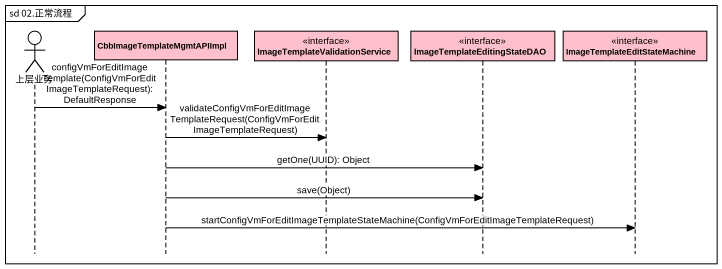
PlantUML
@startuml
mainframe sd 02.正常流程
hide footbox
actor 上层业务 #FFFFFF
participant CbbImageTemplateMgmtAPIImpl #FFC0CB
participant "ImageTemplateValidationService" as ImageTemplateValidationServi <<interface>> #FFC0CB
participant ImageTemplateEditingStateDAO <<interface>> #FFC0CB
participant "ImageTemplateEditStateMachine" as ImageTemplateEditStateMachin <<interface>> #FFC0CB

上层业务 -> CbbImageTemplateMgmtAPIImpl : configVmForEditImageTemplate(ConfigVmForEditImageTemplateRequest): DefaultResponse
CbbImageTemplateMgmtAPIImpl -> ImageTemplateValidationServi : validateConfigVmForEditImageTemplateRequest(ConfigVmForEditImageTemplateRequest)
CbbImageTemplateMgmtAPIImpl -> ImageTemplateEditingStateDAO : getOne(UUID): Object
CbbImageTemplateMgmtAPIImpl -> ImageTemplateEditingStateDAO : save(Object)
CbbImageTemplateMgmtAPIImpl -> ImageTemplateEditStateMachin : startConfigVmForEditImageTemplateStateMachine(ConfigVmForEditImageTemplateRequest)
@enduml
